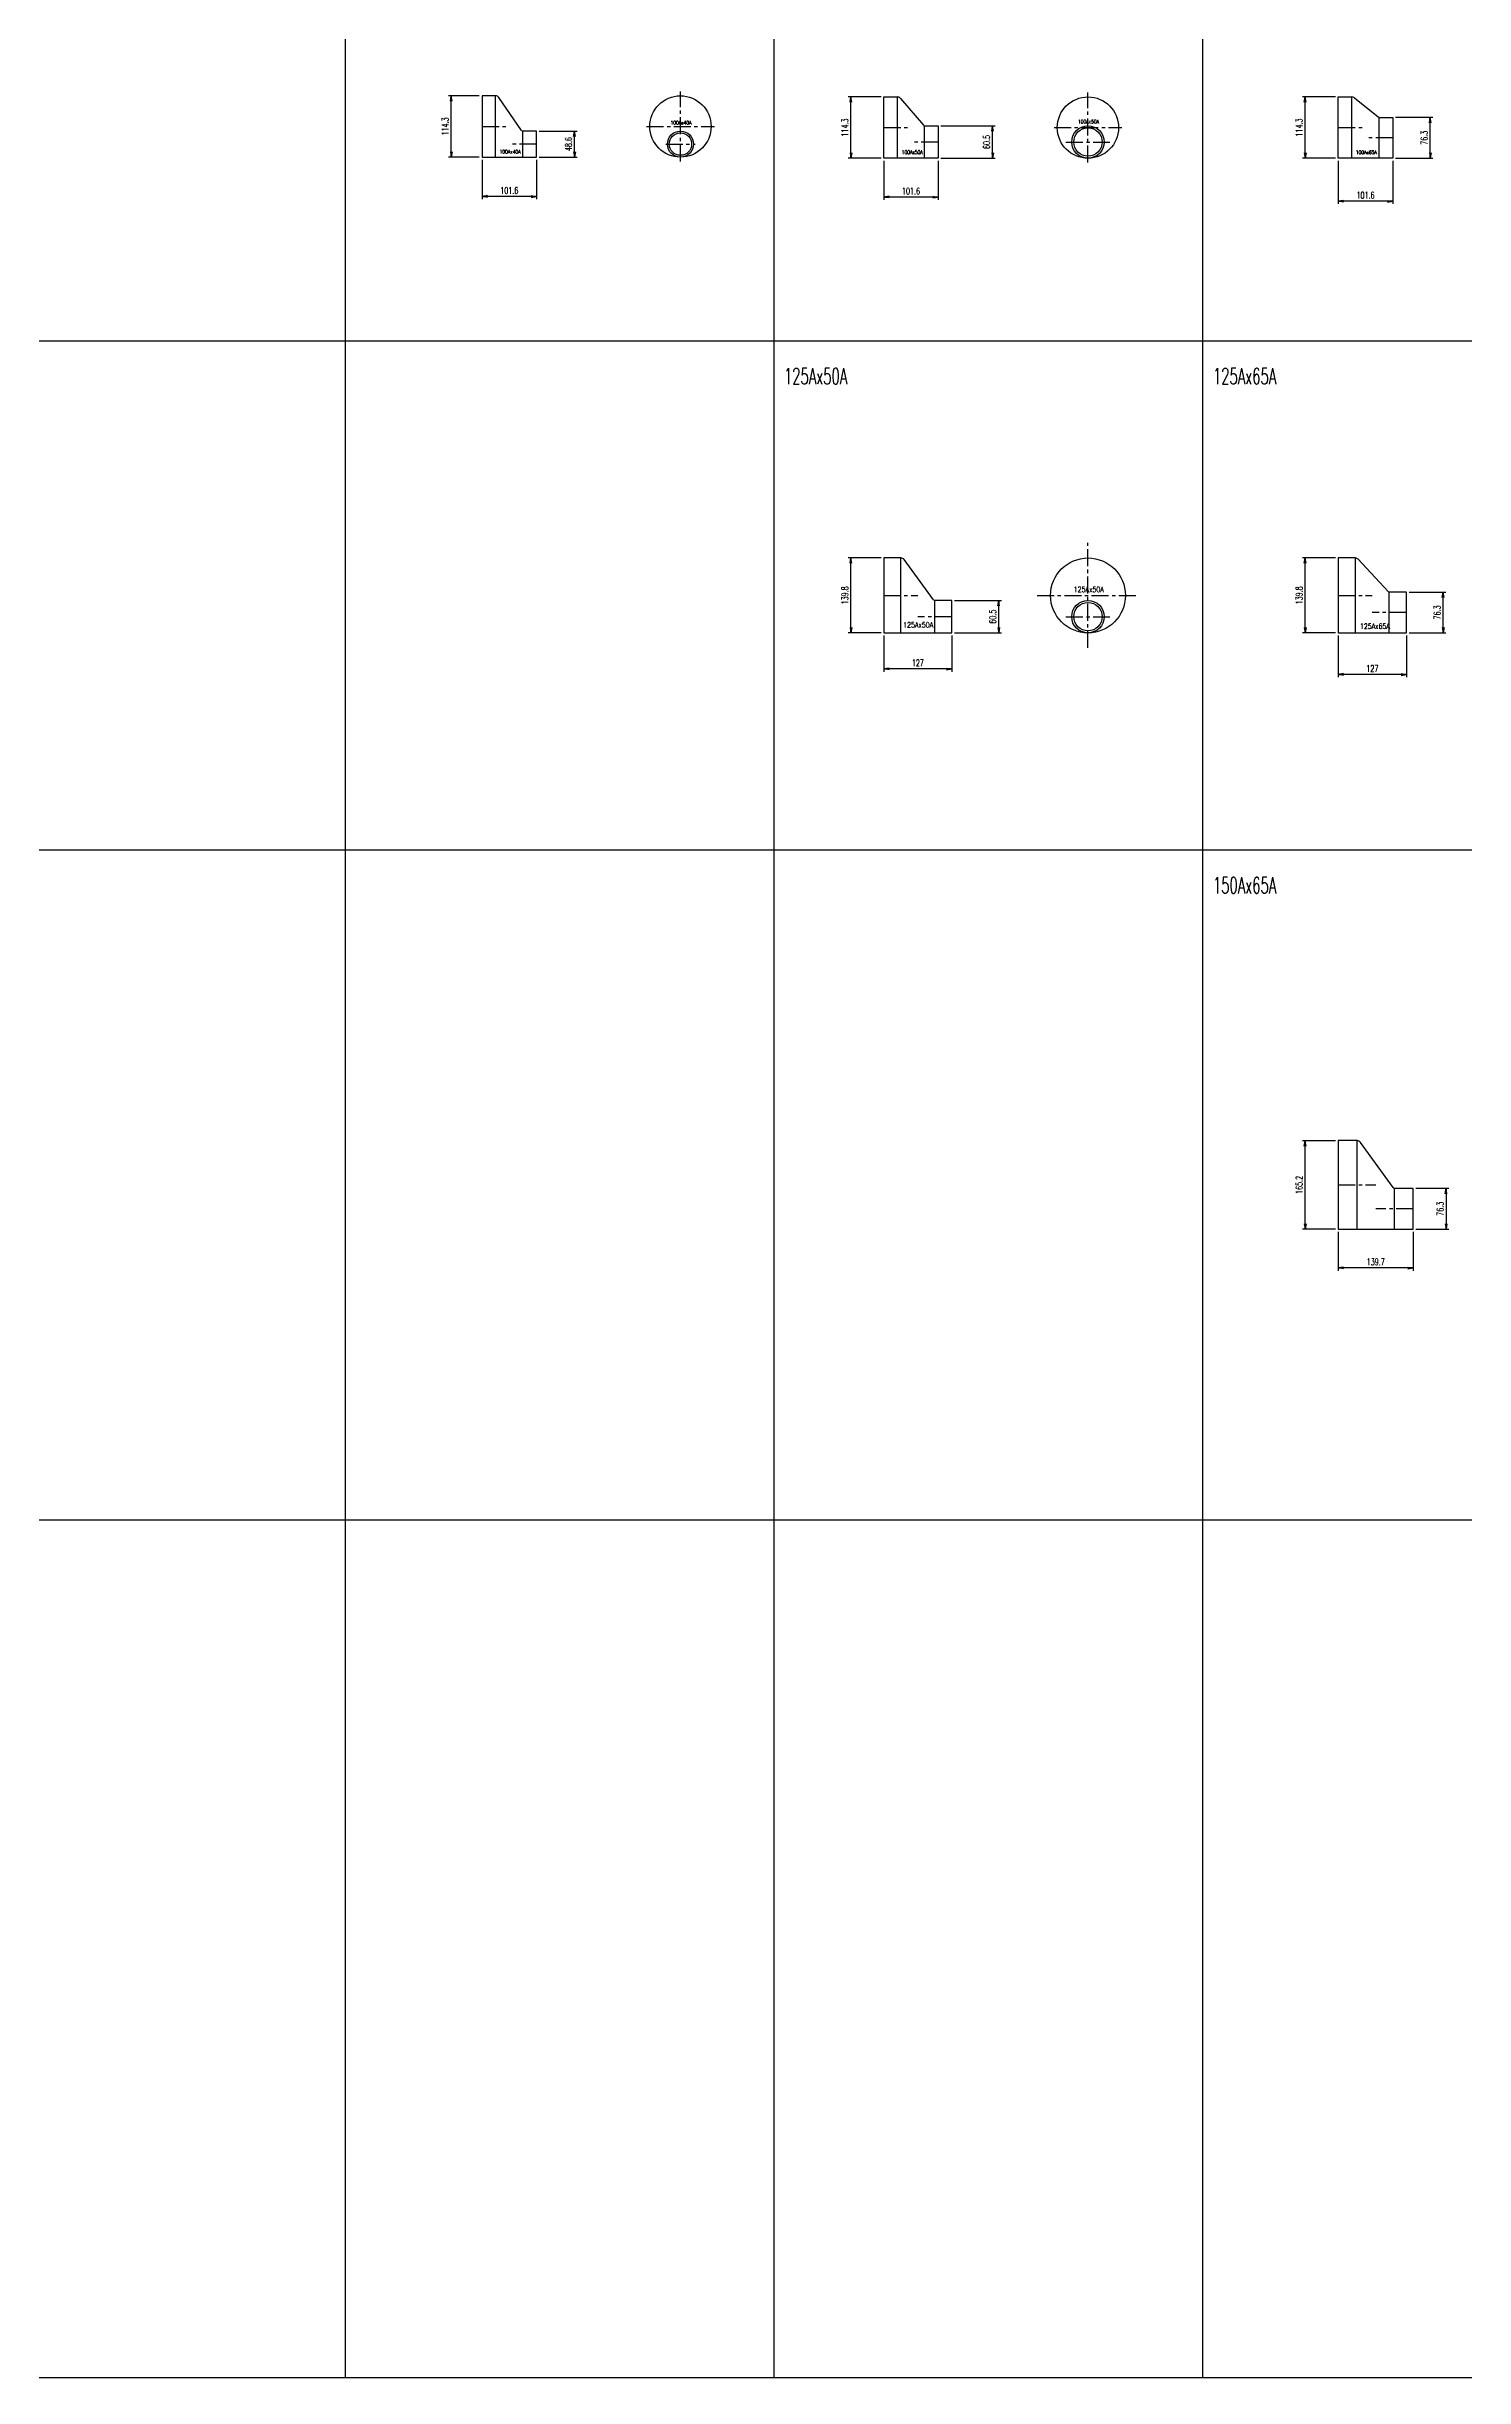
# Model space of a CAD drawing. Header units: millimetres. Extents: x 2090 to 42062, y -14812 to 2738.
# Drawn here: x 34305 to 36951, y -6552 to -2203 of the extents above; entities that cross this region are included whole.
import ezdxf

# ---------------------------------------------------------------- set-up
doc = ezdxf.new("R2010")
doc.units = ezdxf.units.MM
doc.linetypes.add('CENTER', pattern=[50.8, 31.75, -6.35, 6.35, -6.35])
for name, color, linetype in [('#配管（SUS)', 220, 'Continuous'), ('DIM', 1, 'Continuous'), ('skeleton', 7, 'Continuous')]:
    doc.layers.add(name, color=color, linetype=linetype)
doc.styles.add('kpk', font='romans.shx', dxfattribs={"width": 0.7, "bigfont": 'extfont2.shx'})
doc.styles.get("Standard").update_dxf_attribs({"font": 'romans.shx', "bigfont": 'extfont.shx'})

# ---------------------------------------------------------------- blocks, each defined once
blk = doc.blocks.new('_Open')
at = {"color": 0, "linetype": 'ByBlock', "lineweight": -2}
for p, q in [((-1, 0.17), (0, 0)), ((-1, -0.17), (0, 0)), ((0, 0), (-1, 0))]:
    blk.add_line(p, q, dxfattribs=at)
blk = doc.blocks.new('A$C63160C78')
at = {"layer": '#配管（SUS)', "color": 0, "linetype": 'ByBlock'}
for p, q in [((-76.2, 90), (-101.6, 90)), ((-101.6, 90), (-101.6, -24.3)), ((-76.2, -24.3), (-76.2, 90)), ((-27.9, 25.6), (-70, 86.8)), ((-25.4, -24.3), (-25.4, 24.3)), ((0, 24.3), (-25.4, 24.3)), ((0, -24.3), (0, 24.3)), ((-101.6, -24.3), (0, -24.3))]:
    blk.add_line(p, q, dxfattribs=at)
at = {"layer": '#配管（SUS)', "color": 2, "linetype": 'CENTER'}
for p, q in [((-101.6, 32.9), (-50.8, 32.9)), ((0, 0), (-50.8, 0))]:
    blk.add_line(p, q, dxfattribs=at)
at = {"layer": '#配管（SUS)', "color": 0, "linetype": 'ByBlock'}
for centre, radius, start, end in [((-76.2, 82.5), 7.5, 34.5771, 90), ((-25.4, 27.3), 3, 214.5771, 270)]:
    blk.add_arc(centre, radius, start, end, dxfattribs=at)
at = {"layer": 'Defpoints', "color": 5, "width": 0.7}
blk.add_text('100Ax40A', height=7, dxfattribs=at).set_placement((-68.9, -17.8))
blk = doc.blocks.new('A$C7E182D9B')
at = {"layer": '#配管（SUS)', "color": 2, "linetype": 'CENTER'}
for p, q in [((0, -32.5), (0, 98.2)), ((-63.2, 32.9), (63.2, 32.9)), ((-27.4, 0), (27.4, 0))]:
    blk.add_line(p, q, dxfattribs=at)
at = {"layer": '#配管（SUS)', "color": 0, "linetype": 'ByBlock'}
for centre, radius in [((0, 32.9), 57.2), ((0, 0), 24.3), ((0, 0), 20.8)]:
    blk.add_circle(centre, radius, dxfattribs=at)
at = {"layer": 'Defpoints', "color": 5, "width": 0.7}
blk.add_text('100Ax40A', height=7, dxfattribs=at).set_placement((-18.6, 36.4))
blk = doc.blocks.new('A$C223A7C82')
at = {"layer": '#配管（SUS)', "color": 0, "linetype": 'ByBlock'}
for p, q in [((-101.6, -30.2), (-101.6, 84.1)), ((-101.6, 84.1), (-76.2, 84.1)), ((-76.2, -30.2), (-76.2, 84.1)), ((-70.5, 81.4), (-27.7, 31.3)), ((-25.4, 30.2), (0, 30.2)), ((-25.4, -30.2), (-25.4, 30.2)), ((0, 30.2), (0, -30.2)), ((0, -30.2), (-101.6, -30.2))]:
    blk.add_line(p, q, dxfattribs=at)
at = {"layer": '#配管（SUS)', "color": 2, "linetype": 'CENTER'}
for p, q in [((-101.6, 26.9), (-50.8, 26.9)), ((0, 0), (-50.8, 0))]:
    blk.add_line(p, q, dxfattribs=at)
at = {"layer": '#配管（SUS)', "color": 0, "linetype": 'ByBlock'}
for centre, radius, start, end in [((-76.2, 76.6), 7.5, 40.5065, 90), ((-25.4, 33.2), 3, 220.5065, 270)]:
    blk.add_arc(centre, radius, start, end, dxfattribs=at)
at = {"layer": 'Defpoints', "color": 5, "width": 0.7}
blk.add_text('100Ax50A', height=7, dxfattribs=at).set_placement((-68.1, -22.5))
blk = doc.blocks.new('A$C13122076')
at = {"layer": '#配管（SUS)', "color": 2, "linetype": 'CENTER'}
for p, q in [((0, -38.4), (0, 92.2)), ((-63.2, 26.9), (63.2, 26.9)), ((-41.1, 0), (41.1, 0))]:
    blk.add_line(p, q, dxfattribs=at)
at = {"layer": '#配管（SUS)', "color": 0, "linetype": 'ByBlock'}
for centre, radius in [((0, 26.9), 57.2), ((0, 0), 30.3), ((0, 0), 26.5)]:
    blk.add_circle(centre, radius, dxfattribs=at)
at = {"layer": 'Defpoints', "color": 5, "width": 0.7}
blk.add_text('100Ax50A', height=7, dxfattribs=at).set_placement((-18.6, 34.6))
blk = doc.blocks.new('A$C5B832B3F')
at = {"layer": '#配管（SUS)', "color": 0, "linetype": 'ByBlock'}
for p, q in [((-95.2, 109.5), (-127, 109.5)), ((-127, 109.5), (-127, -30.3)), ((-95.2, -30.3), (-95.2, 109.5)), ((-34.2, 31.5), (-89.1, 106.5)), ((-31.8, -30.3), (-31.8, 30.2)), ((0, 30.2), (-31.8, 30.2)), ((0, -30.3), (0, 30.2)), ((-127, -30.3), (0, -30.3))]:
    blk.add_line(p, q, dxfattribs=at)
at = {"layer": '#配管（SUS)', "color": 2, "linetype": 'CENTER'}
for p, q in [((-127, 39.6), (-63.5, 39.6)), ((0, 0), (-63.5, 0))]:
    blk.add_line(p, q, dxfattribs=at)
at = {"layer": '#配管（SUS)', "color": 0, "linetype": 'ByBlock'}
for centre, radius, start, end in [((-95.2, 102), 7.5, 36.217, 90), ((-31.8, 33.2), 3, 216.217, 270)]:
    blk.add_arc(centre, radius, start, end, dxfattribs=at)
at = {"layer": 'Defpoints', "color": 5, "width": 0.7}
blk.add_text('125Ax50A', height=10, dxfattribs=at).set_placement((-90.9, -20.2))
blk = doc.blocks.new('A$C3F0D2521')
at = {"layer": '#配管（SUS)', "color": 2, "linetype": 'CENTER'}
for p, q in [((0, -58.3), (0, 137.6)), ((-94.8, 39.6), (94.8, 39.6)), ((-41.1, 0), (41.1, 0))]:
    blk.add_line(p, q, dxfattribs=at)
at = {"layer": '#配管（SUS)', "color": 0, "linetype": 'ByBlock'}
for centre, radius in [((0, 39.6), 69.9), ((0, 0), 30.3), ((0, 0), 26.5)]:
    blk.add_circle(centre, radius, dxfattribs=at)
at = {"layer": 'Defpoints', "color": 5, "width": 0.7}
blk.add_text('125Ax50A', height=10, dxfattribs=at).set_placement((-26.5, 45.9))
blk = doc.blocks.new('A$C342806B9')
at = {"layer": '#配管（SUS)', "color": 0, "linetype": 'ByBlock'}
for p, q in [((-101.6, -38.1), (-101.6, 76.2)), ((-101.6, 76.2), (-76.2, 76.2)), ((-76.2, -38.1), (-76.2, 76.2)), ((-71.5, 74.5), (-27.3, 38.8)), ((-25.4, -38.1), (-25.4, 38.1)), ((-25.4, 38.1), (0, 38.1)), ((0, 38.1), (0, -38.1)), ((0, -38.1), (-101.6, -38.1))]:
    blk.add_line(p, q, dxfattribs=at)
at = {"layer": '#配管（SUS)', "color": 2, "linetype": 'CENTER'}
for p, q in [((-101.6, 19), (-50.8, 19)), ((0, 0), (-50.8, 0))]:
    blk.add_line(p, q, dxfattribs=at)
at = {"layer": '#配管（SUS)', "color": 0, "linetype": 'ByBlock'}
for centre, radius, start, end in [((-76.2, 68.6), 7.5, 51.0988, 90), ((-25.4, 41.2), 3, 231.0988, 270)]:
    blk.add_arc(centre, radius, start, end, dxfattribs=at)
at = {"layer": 'Defpoints', "color": 5, "width": 0.7}
blk.add_text('100Ax65A', height=7, dxfattribs=at).set_placement((-68.9, -30.6))
blk = doc.blocks.new('A$C6C550F64')
at = {"layer": '#配管（SUS)', "color": 0, "linetype": 'ByBlock'}
for p, q in [((-95.2, 101.7), (-127, 101.7)), ((-127, 101.7), (-127, -38.1)), ((-95.2, -38.1), (-95.2, 101.7)), ((-34, 39.1), (-89.7, 99.2)), ((-31.8, -38.1), (-31.8, 38.1)), ((0, 38.1), (-31.8, 38.1)), ((0, -38.1), (0, 38.1)), ((-127, -38.1), (0, -38.1))]:
    blk.add_line(p, q, dxfattribs=at)
at = {"layer": '#配管（SUS)', "color": 2, "linetype": 'CENTER'}
for p, q in [((-127, 31.8), (-63.5, 31.8)), ((0, 0), (-63.5, 0))]:
    blk.add_line(p, q, dxfattribs=at)
at = {"layer": '#配管（SUS)', "color": 0, "linetype": 'ByBlock'}
for centre, radius, start, end in [((-95.2, 94.1), 7.5, 42.8057, 90), ((-31.8, 41.1), 3, 222.8057, 270)]:
    blk.add_arc(centre, radius, start, end, dxfattribs=at)
at = {"layer": 'Defpoints', "color": 5, "width": 0.7}
blk.add_text('125Ax65A', height=10, dxfattribs=at).set_placement((-86.7, -30.7))
blk = doc.blocks.new('A$C21BA329F')
at = {"layer": '#配管（SUS)', "color": 0, "linetype": 'ByBlock'}
for p, q in [((-104.8, 127.1), (-139.7, 127.1)), ((-139.7, 127.1), (-139.7, -38.1)), ((-104.8, -38.1), (-104.8, 127.1)), ((-37.3, 39.4), (-98.3, 123.7)), ((-34.9, -38.1), (-34.9, 38.1)), ((0, 38.1), (-34.9, 38.1)), ((0, -38.1), (0, 38.1)), ((-139.7, -38.1), (0, -38.1))]:
    blk.add_line(p, q, dxfattribs=at)
at = {"layer": '#配管（SUS)', "color": 2, "linetype": 'CENTER'}
for p, q in [((-139.7, 44.4), (-69.9, 44.4)), ((0, 0), (-69.9, 0))]:
    blk.add_line(p, q, dxfattribs=at)
at = {"layer": '#配管（SUS)', "color": 0, "linetype": 'ByBlock'}
for centre, radius, start, end in [((-104.8, 119.1), 8, 35.8689, 90), ((-34.9, 41.2), 3, 215.8689, 270)]:
    blk.add_arc(centre, radius, start, end, dxfattribs=at)

msp = doc.modelspace()

# ---------------------------------------------------------------- linework, layer by layer
at = {"layer": 'DIM', "color": 9}
for p, q in [((35112.526, -2295.282), (35055.189, -2295.282)), ((35862.22, -2297.324), (35801.013, -2297.324)), ((36710.296, -2297.324), (36648.376, -2297.324)), ((35060.189, -2399.582), (35060.189, -2305.282)), ((35806.013, -2401.624), (35806.013, -2307.324)), ((36653.376, -2401.624), (36653.376, -2307.324)), ((36821.896, -2335.324), (36891.923, -2335.324)), ((36886.923, -2401.624), (36886.923, -2345.324)), ((35224.126, -2360.982), (35295.223, -2360.982)), ((35290.223, -2399.582), (35290.223, -2370.982)), ((35973.82, -2351.124), (36075.304, -2351.124)), ((36070.304, -2401.624), (36070.304, -2361.124)), ((35112.526, -2409.582), (35055.189, -2409.582)), ((35117.526, -2414.582), (35117.526, -2488.054)), ((35219.126, -2414.582), (35219.126, -2488.054)), ((35224.126, -2409.582), (35295.223, -2409.582)), ((35862.22, -2411.624), (35801.013, -2411.624)), ((35867.22, -2416.624), (35867.22, -2489.131)), ((35968.82, -2416.624), (35968.82, -2489.131)), ((35973.82, -2411.624), (36075.304, -2411.624)), ((36710.296, -2411.624), (36648.376, -2411.624)), ((36715.296, -2416.624), (36715.296, -2496.992)), ((36816.896, -2416.624), (36816.896, -2496.992)), ((36821.896, -2411.624), (36891.923, -2411.624)), ((35209.126, -2483.054), (35127.526, -2483.054)), ((35958.82, -2484.131), (35877.22, -2484.131)), ((36806.896, -2491.992), (36725.296, -2491.992)), ((35862.22, -3157.532), (35801.013, -3157.532)), ((35806.013, -3287.332), (35806.013, -3167.532)), ((36710.296, -3157.532), (36648.376, -3157.532)), ((36653.376, -3287.332), (36653.376, -3167.532)), ((35999.22, -3236.832), (36086.681, -3236.832)), ((36081.681, -3287.332), (36081.681, -3246.832)), ((36847.296, -3221.032), (36916.022, -3221.032)), ((36911.022, -3287.332), (36911.022, -3231.032)), ((35862.22, -3297.332), (35801.013, -3297.332)), ((35867.22, -3302.332), (35867.22, -3369.699)), ((35994.22, -3302.332), (35994.22, -3369.699)), ((35999.22, -3297.332), (36086.681, -3297.332)), ((36710.296, -3297.332), (36648.376, -3297.332)), ((36715.296, -3302.332), (36715.296, -3380.076)), ((36842.296, -3302.332), (36842.296, -3380.076)), ((36847.296, -3297.332), (36916.022, -3297.332)), ((35984.22, -3364.699), (35877.22, -3364.699)), ((36832.296, -3375.076), (36725.296, -3375.076)), ((36710.296, -4244.832), (36648.376, -4244.832)), ((36653.376, -4400.032), (36653.376, -4254.832)), ((36859.996, -4333.732), (36921.394, -4333.732)), ((36916.394, -4343.732), (36916.394, -4400.032)), ((36710.296, -4410.032), (36648.376, -4410.032)), ((36715.296, -4415.032), (36715.296, -4487.389)), ((36854.996, -4415.032), (36854.996, -4487.389)), ((36859.996, -4410.032), (36921.394, -4410.032)), ((36844.996, -4482.389), (36725.296, -4482.389))]:
    msp.add_line(p, q, dxfattribs=at)
at = {"layer": 'skeleton'}
for p, q in [((34862.157, 1707.568), (34862.157, -6552.432)), ((35662.157, 1707.568), (35662.157, -6552.432)), ((36462.157, 1707.568), (36462.157, -6552.432)), ((21142.157, -2752.432), (42062.157, -2752.432)), ((21142.157, -3702.432), (42062.157, -3702.432)), ((21142.157, -4952.432), (42062.157, -4952.432)), ((21142.157, -6552.432), (42062.157, -6552.432))]:
    msp.add_line(p, q, dxfattribs=at)

# ---------------------------------------------------------------- block references
at = {"layer": '#配管（SUS)'}
for name, p in [('A$C63160C78', (35219.126, -2385.282)), ('A$C7E182D9B', (35487.823, -2385.282)), ('A$C223A7C82', (35968.82, -2381.374)), ('A$C13122076', (36248.169, -2381.374)), ('A$C342806B9', (36816.896, -2373.474)), ('A$C3F0D2521', (36248.169, -3267.082)), ('A$C5B832B3F', (35994.22, -3267.082)), ('A$C6C550F64', (36842.296, -3259.182)), ('A$C21BA329F', (36854.996, -4371.882))]:
    msp.add_blockref(name, p, dxfattribs=at)
at = {"layer": 'DIM', "color": 9, "linetype": 'ByBlock', "xscale": 10, "yscale": 10, "zscale": 10}
for p, rotation in [((35060.189, -2295.282), 90), ((35806.013, -2297.324), 90), ((36653.376, -2297.324), 90), ((36886.923, -2335.324), 90), ((35290.223, -2360.982), 90), ((36070.304, -2351.124), 90), ((35060.189, -2409.582), 270), ((35290.223, -2409.582), 270), ((35806.013, -2411.624), 270), ((36070.304, -2411.624), 270), ((36653.376, -2411.624), 270), ((36886.923, -2411.624), 270), ((35117.526, -2483.054), 180), ((35867.22, -2484.131), 180), ((36715.296, -2491.992), 180), ((35806.013, -3157.532), 90), ((36653.376, -3157.532), 90), ((36081.681, -3236.832), 90), ((36911.022, -3221.032), 90), ((35806.013, -3297.332), 270), ((36081.681, -3297.332), 270), ((36653.376, -3297.332), 270), ((36911.022, -3297.332), 270), ((35867.22, -3364.699), 180), ((36715.296, -3375.076), 180), ((36653.376, -4244.832), 90), ((36916.394, -4333.732), 90), ((36653.376, -4410.032), 270), ((36916.394, -4410.032), 270), ((36715.296, -4482.389), 180)]:
    msp.add_blockref('_Open', p, dxfattribs=dict(at, rotation=rotation))
for p in [(35219.126, -2483.054), (35968.82, -2484.131), (36816.896, -2491.992), (35994.22, -3364.699), (36842.296, -3375.076), (36854.996, -4482.389)]:
    msp.add_blockref('_Open', p, dxfattribs=at)

# ---------------------------------------------------------------- texts
at = {"color": 71, "width": 0.6}
for s, p in [('125Ax50A', (35680.917, -2833.298)), ('125Ax65A', (36481.379, -2833.298)), ('150Ax65A', (36481.379, -3783.298))]:
    msp.add_text(s, height=30, dxfattribs=at).set_placement(p)

# ---------------------------------------------------------------- next in the draw order: texts
at = {"layer": 'DIM', "color": 4, "linetype": 'ByBlock', "char_height": 12.5, "attachment_point": 5, "rotation": 90, "style": 'kpk', "bg_fill": 3, "box_fill_scale": 1.1, "bg_fill_color": 256, "bg_fill_true_color": 13158600, "bg_fill_transparency": 0}
for s, insert in [('114.3', (35048.939, -2352.432)), ('114.3', (35794.763, -2354.474)), ('114.3', (36642.126, -2354.474)), ('48.6', (35278.973, -2385.282)), ('60.5', (36059.054, -2381.374)), ('76.3', (36875.673, -2373.474)), ('139.8', (35794.763, -3227.432)), ('139.8', (36642.126, -3227.432)), ('60.5', (36070.431, -3267.082)), ('76.3', (36899.772, -3259.182)), ('165.2', (36642.126, -4327.432)), ('76.3', (36905.144, -4371.882))]:
    msp.add_mtext(s, dxfattribs=dict(at, insert=insert))
at = {"layer": 'DIM', "color": 4, "linetype": 'ByBlock', "char_height": 12.5, "attachment_point": 5, "style": 'kpk', "bg_fill": 3, "box_fill_scale": 1.1, "bg_fill_color": 256, "bg_fill_true_color": 13158600, "bg_fill_transparency": 0}
for s, insert in [('101.6', (35168.326, -2471.804)), ('101.6', (35918.02, -2472.881)), ('101.6', (36766.096, -2480.742)), ('127', (35930.72, -3353.449)), ('127', (36778.796, -3363.826)), ('139.7', (36785.146, -4471.139))]:
    msp.add_mtext(s, dxfattribs=dict(at, insert=insert))

doc.saveas('drawing.dxf')
